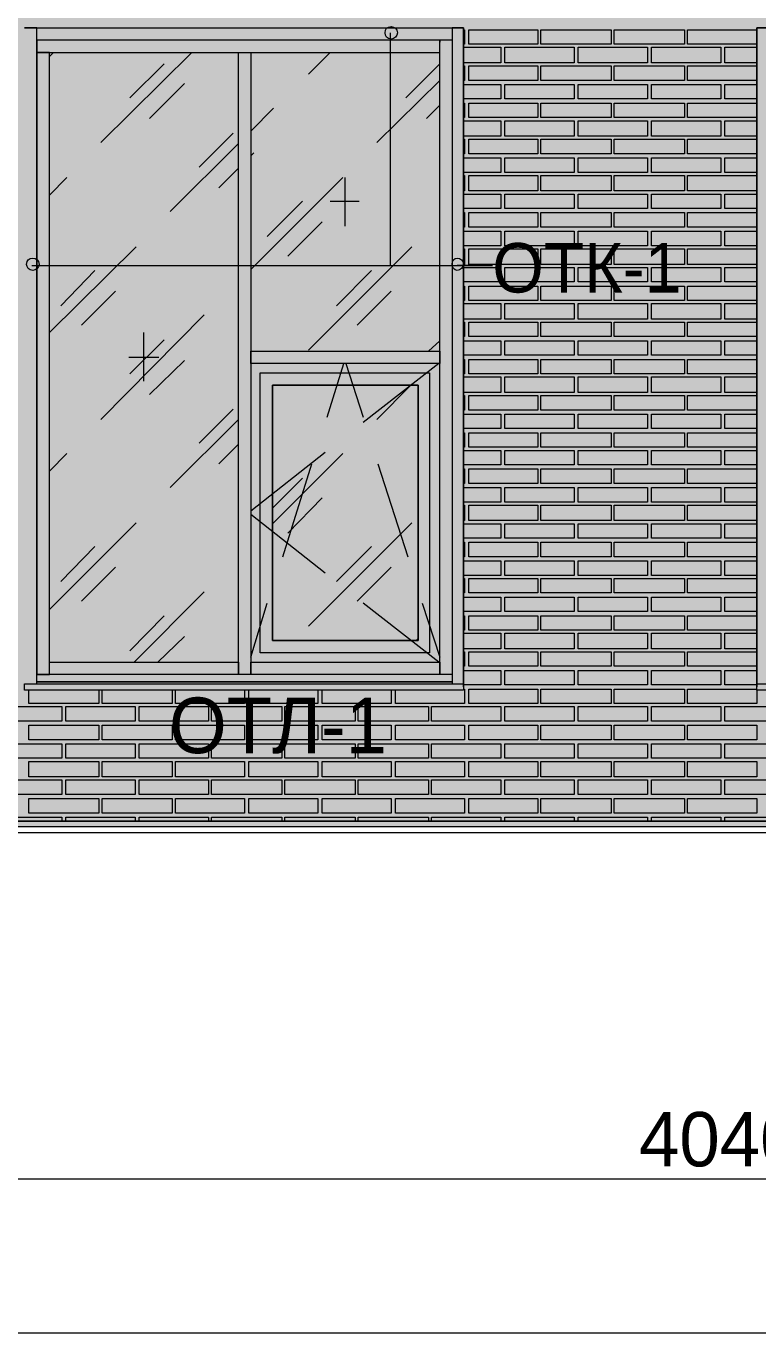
# Model space of a CAD drawing. Header units: millimetres. Extents: x -28928 to 100580, y -22867 to 36490.
# Drawn here: x -4180 to -1182, y 14249 to 19599 of the extents above; entities that cross this region are included whole.
import ezdxf

# ---------------------------------------------------------------- set-up
doc = ezdxf.new("R2010")
doc.units = ezdxf.units.MM
doc.layers.add('PDF _Геометрия', color=7, linetype='Continuous', true_color=0x8f8e8d)
doc.layers.add('PDF _Сплошная заливка', color=7, linetype='Continuous', true_color=0xffffff)
doc.layers.add('PDF _Текст', color=7, linetype='Continuous')

msp = doc.modelspace()

# ---------------------------------------------------------------- hatches: boundary and pattern name
at = {"layer": 'PDF _Сплошная заливка', "true_color": 0xdcd6cf, "transparency": 33554559}
msp.add_hatch(color=254, dxfattribs=at).paths.add_polyline_path([(-18676.6, 16343.4), (-18676.6, 19592.6), (-17276.3, 19592.6), (-17276.3, 16343.4), (19112.6, 16343.4), (19112.6, 30089.1), (-21853.9, 30089.1), (-21853.9, 16343.4), (-21375.9, 16343.4), (-21375.9, 19592.6), (-19277.4, 19592.6), (-19277.4, 16343.4)])

# ---------------------------------------------------------------- linework, layer by layer
at = {"layer": 'PDF _Геометрия', "color": 7, "lineweight": 9}
for points in [[(-21375.9, 16343.4), (-21853.9, 16343.4), (-21375.9, 16343.4), (-21853.9, 16343.4), (-21375.9, 16343.4), (-21375.9, 19592.6), (-19277.4, 19592.6), (-19277.4, 16343.4), (-18676.6, 16343.4), (-18676.6, 19592.6), (-17276.3, 19592.6), (-17276.3, 16343.4), (19112.6, 16343.4), (19112.6, 30089.1), (19112.6, 16343.4), (19133.7, 16343.4), (19133.7, 30089.1), (19133.7, 16343.4), (52641.4, 16343.4)], [(-4135.5, 16906), (-4135.5, 16969.5), (-4135.5, 18243), (-4135.5, 16944.1), (-4084.7, 16944.1), (-4084.7, 18243), (-4084.7, 19491), (-4135.5, 19491), (-4135.5, 18243), (-4135.5, 19516.4), (-4135.5, 19592.6), (-4186.3, 19592.6)], [(-4186.3, 19592.6), (-2388.2, 19592.6), (-2388.2, 16893.4), (-2388.2, 16969.5), (-2388.2, 18243), (-2388.2, 19516.4), (-2388.2, 19592.6), (-2434.7, 19592.6), (-2434.7, 19516.4), (-2434.7, 18243), (-2434.7, 16944.1), (-2485.5, 16944.1), (-2485.5, 18243), (-2485.5, 19516.4)], [(-1135.9, 19592.6), (-1186.6, 19592.6), (-1186.6, 19516.4), (-1186.6, 18243), (-1186.6, 16969.5), (-1186.6, 16893.4), (-1186.6, 19592.6), (611.4, 19592.6)], [(-2688.6, 19571.4), (-2688.6, 18619.5), (-2269.7, 18619.5), (-2413.6, 18619.5)], [(-2485.5, 19541.8), (-2485.5, 19533.4)], [(-4084.7, 19474.1), (-4067.8, 19491)], [(-3873.2, 19123), (-3500.9, 19491)], [(-3022.8, 19402.2), (-2933.9, 19491)], [(-2434.7, 19516.4), (-2434.7, 18243), (-2434.7, 16969.5), (-2434.7, 16906)], [(-3754.7, 19304.9), (-3615.1, 19444.5)], [(-2625.1, 19304.9), (-2485.5, 19444.5)], [(-2743.6, 19123), (-2485.5, 19376.8)], [(-3674.3, 19220.3), (-3530.5, 19364.1)], [(-3259.7, 19169.5), (-3166.6, 19262.6)], [(-2540.5, 19220.3), (-2485.5, 19275.3)], [(-3471.3, 19021.4), (-3331.6, 19161)], [(-3589.7, 18839.5), (-3310.5, 19118.7)], [(-3259.7, 19068), (-3247, 19080.7)], [(-3390.9, 18936.8), (-3310.5, 19017.2)], [(-4084.7, 18907.2), (-4012.8, 18979.1)], [(-3259.7, 18602.6), (-2883.2, 18979.1)], [(-2874.7, 18979.1), (-2874.7, 18780.3)], [(-3192, 18738), (-3048.2, 18881.8)], [(-2933.9, 18881.8), (-2815.5, 18881.8)], [(-3107.4, 18657.6), (-2967.8, 18797.2)], [(-4084.7, 18344.5), (-3729.3, 18695.7)], [(-3022.8, 18272.6), (-2599.7, 18695.7)], [(-4156.6, 18619.5), (-2269.7, 18619.5)], [(-4038.2, 18454.5), (-3898.6, 18598.4)], [(-2908.6, 18454.5), (-2764.7, 18598.4)], [(-3953.6, 18374.1), (-3813.9, 18513.7)], [(-2823.9, 18374.1), (-2684.3, 18513.7)], [(-3873.2, 17989.1), (-3450.1, 18416.4)], [(-3754.7, 18175.3), (-3615.1, 18314.9)], [(-3699.7, 18344.5), (-3699.7, 18145.7)], [(-2532, 18268.4), (-2485.5, 18310.7)], [(-3758.9, 18243), (-3636.3, 18243)], [(-3674.3, 18090.7), (-3530.5, 18230.3)], [(-2946.6, 17997.6), (-2878.9, 18217.6)], [(-2870.5, 18217.6), (-2798.6, 17997.6)], [(-2489.7, 18217.6), (-2798.6, 17976.4)], [(-3170.9, 18128.7), (-3170.9, 18128.7)], [(-2743.6, 17989.1), (-2603.9, 18128.7)], [(-3471.3, 17891.8), (-3331.6, 18031.4)], [(-3589.7, 17709.9), (-3310.5, 17989.1)], [(-3390.9, 17807.2), (-3310.5, 17887.6)], [(-4084.7, 17777.6), (-4012.8, 17849.5)], [(-2955.1, 17853.7), (-3259.7, 17612.6)], [(-3170.9, 17561.8), (-2883.2, 17849.5)], [(-3128.6, 17426.4), (-3010.1, 17807.2)], [(-2739.3, 17807.2), (-2616.6, 17426.4)], [(-3170.9, 17625.3), (-3048.2, 17748)], [(-3107.4, 17523.7), (-2967.8, 17667.6)], [(-4084.7, 17210.7), (-3729.3, 17566)], [(-2955.1, 17358.7), (-3259.7, 17599.9)], [(-3022.8, 17143), (-2599.7, 17566)], [(-4038.2, 17324.9), (-3898.6, 17468.7)], [(-2908.6, 17324.9), (-2764.7, 17468.7)], [(-3953.6, 17244.5), (-3813.9, 17384.1)], [(-2823.9, 17244.5), (-2684.3, 17384.1)], [(-3737.8, 16994.9), (-3450.1, 17282.6)], [(-3259.7, 17016), (-3192, 17236)], [(-2489.7, 16994.9), (-2798.6, 17236)], [(-2557.4, 17236), (-2485.5, 17016)], [(-3754.7, 17041.4), (-3615.1, 17185.3)], [(-3640.5, 16994.9), (-3530.5, 17100.7)], [(-2582.8, 17083.7), (-2574.3, 17092.2)], [(-2434.7, 16944.1), (-4135.5, 16944.1)], [(-2434.7, 16914.5), (-4135.5, 16914.5), (-2434.7, 16914.5)], [(-2434.7, 16914.5), (-4135.5, 16914.5)], [(-2388.2, 16906), (-2388.2, 16906)], [(-1186.6, 16906), (-1186.6, 16906)], [(-2388.2, 16884.9), (-2388.2, 16880.7)], [(-1186.6, 16880.7), (-1186.6, 16884.9)], [(82117.2, 14536.8), (82117.2, 16296.8), (63269.1, 16296.8), (-22471.6, 16296.8)], [(-21642.4, 14879.5), (18850.3, 14879.5), (18778.4, 14807.6)], [(-21642.4, 14249.1), (82028.4, 14249.1)]]:
    msp.add_lwpolyline(points, dxfattribs=at)
for points in [[(-3285.1, 19541.8), (-4135.5, 19541.8), (-4135.5, 19491), (-3285.1, 19491), (-2485.5, 19491), (-2485.5, 19541.8), (-3285.1, 19541.8), (-4110.1, 19541.8), (-4135.5, 19541.8), (-4135.5, 19592.6), (-4110.1, 19592.6), (-3285.1, 19592.6), (-2460.1, 19592.6), (-2434.7, 19592.6), (-2434.7, 19541.8), (-2460.1, 19541.8)], [(-3259.7, 16944.1), (-3310.5, 16944.1), (-4084.7, 16944.1), (-4084.7, 16994.9), (-3310.5, 16994.9), (-3310.5, 16944.1), (-3310.5, 18243), (-3310.5, 19491), (-3259.7, 19491), (-3259.7, 18243)], [(-2485.5, 18217.6), (-3259.7, 18217.6), (-3259.7, 18268.4), (-2485.5, 18268.4)], [(-3221.6, 18179.5), (-2527.8, 18179.5), (-2527.8, 17033), (-3221.6, 17033)], [(-2527.8, 18179.5), (-2527.8, 17033), (-3221.6, 17033), (-3221.6, 18179.5)], [(-2574.3, 18128.7), (-3170.9, 18128.7), (-3170.9, 17083.7), (-2574.3, 17083.7)], [(-3170.9, 17083.7), (-3170.9, 18128.7), (-2574.3, 18128.7), (-2574.3, 17083.7)], [(-2485.5, 16944.1), (-3259.7, 16944.1), (-3259.7, 16994.9), (-2485.5, 16994.9)], [(-2388.2, 16880.7), (-4186.3, 16880.7), (-4186.3, 16906), (-2388.2, 16906)], [(611.4, 16880.7), (-1186.6, 16880.7), (-1186.6, 16906), (611.4, 16906)], [(62173.4, 16322.2), (62173.4, 16343.4), (-17276.3, 16343.4), (19112.6, 16343.4), (-17276.3, 16343.4), (-17276.3, 16322.2)]]:
    msp.add_lwpolyline(points, close=True, dxfattribs=at)
at = {"layer": 'PDF _Геометрия', "lineweight": 9}
for points in [[(-2388.2, 19584.1), (-2383.9, 19584.1), (-2383.9, 19524.9), (-2388.2, 19524.9)], [(-1186.6, 19524.9), (-1470.1, 19524.9), (-1470.1, 19584.1), (-1186.6, 19584.1)], [(-2388.2, 19512.2), (-2375.5, 19512.2), (-2235.9, 19512.2), (-2235.9, 19448.7), (-2375.5, 19448.7), (-2388.2, 19448.7)], [(-1186.6, 19448.7), (-1317.8, 19448.7), (-1317.8, 19512.2), (-1186.6, 19512.2)], [(-2388.2, 19436), (-2383.9, 19436), (-2383.9, 19376.8), (-2388.2, 19376.8)], [(-1186.6, 19376.8), (-1470.1, 19376.8), (-1470.1, 19436), (-1186.6, 19436)], [(-2388.2, 19359.9), (-2375.5, 19359.9), (-2235.9, 19359.9), (-2235.9, 19300.7), (-2375.5, 19300.7), (-2388.2, 19300.7)], [(-1186.6, 19300.7), (-1317.8, 19300.7), (-1317.8, 19359.9), (-1186.6, 19359.9)], [(-2388.2, 19283.7), (-2383.9, 19283.7), (-2383.9, 19224.5), (-2388.2, 19224.5)], [(-1186.6, 19224.5), (-1470.1, 19224.5), (-1470.1, 19283.7), (-1186.6, 19283.7)], [(-2388.2, 19211.8), (-2375.5, 19211.8), (-2235.9, 19211.8), (-2235.9, 19148.4), (-2375.5, 19148.4), (-2388.2, 19148.4)], [(-1186.6, 19148.4), (-1317.8, 19148.4), (-1317.8, 19211.8), (-1186.6, 19211.8)], [(-2388.2, 19135.7), (-2383.9, 19135.7), (-2383.9, 19076.4), (-2388.2, 19076.4)], [(-1186.6, 19076.4), (-1470.1, 19076.4), (-1470.1, 19135.7), (-1186.6, 19135.7)], [(-2388.2, 19059.5), (-2375.5, 19059.5), (-2235.9, 19059.5), (-2235.9, 19000.3), (-2375.5, 19000.3), (-2388.2, 19000.3)], [(-1186.6, 19000.3), (-1317.8, 19000.3), (-1317.8, 19059.5), (-1186.6, 19059.5)], [(-2388.2, 18987.6), (-2383.9, 18987.6), (-2383.9, 18924.1), (-2388.2, 18924.1)], [(-1186.6, 18924.1), (-1470.1, 18924.1), (-1470.1, 18987.6), (-1186.6, 18987.6)], [(-2388.2, 18911.4), (-2375.5, 18911.4), (-2235.9, 18911.4), (-2235.9, 18852.2), (-2375.5, 18852.2), (-2388.2, 18852.2)], [(-1186.6, 18852.2), (-1317.8, 18852.2), (-1317.8, 18911.4), (-1186.6, 18911.4)], [(-2388.2, 18835.3), (-2383.9, 18835.3), (-2383.9, 18776), (-2388.2, 18776)], [(-1186.6, 18776), (-1470.1, 18776), (-1470.1, 18835.3), (-1186.6, 18835.3)], [(-2388.2, 18759.1), (-2375.5, 18759.1), (-2235.9, 18759.1), (-2235.9, 18699.9), (-2375.5, 18699.9), (-2388.2, 18699.9)], [(-1186.6, 18699.9), (-1317.8, 18699.9), (-1317.8, 18759.1), (-1186.6, 18759.1)], [(-2388.2, 18687.2), (-2383.9, 18687.2), (-2383.9, 18623.7), (-2388.2, 18623.7)], [(-1186.6, 18623.7), (-1470.1, 18623.7), (-1470.1, 18687.2), (-1186.6, 18687.2)], [(-2388.2, 18611), (-2375.5, 18611), (-2235.9, 18611), (-2235.9, 18551.8), (-2375.5, 18551.8), (-2388.2, 18551.8)], [(-1186.6, 18551.8), (-1317.8, 18551.8), (-1317.8, 18611), (-1186.6, 18611)], [(-2388.2, 18534.9), (-2383.9, 18534.9), (-2383.9, 18475.7), (-2388.2, 18475.7)], [(-1186.6, 18475.7), (-1470.1, 18475.7), (-1470.1, 18534.9), (-1186.6, 18534.9)], [(-2388.2, 18463), (-2375.5, 18463), (-2235.9, 18463), (-2235.9, 18399.5), (-2375.5, 18399.5), (-2388.2, 18399.5)], [(-1186.6, 18399.5), (-1317.8, 18399.5), (-1317.8, 18463), (-1186.6, 18463)], [(-2388.2, 18386.8), (-2383.9, 18386.8), (-2383.9, 18327.6), (-2388.2, 18327.6)], [(-1186.6, 18327.6), (-1470.1, 18327.6), (-1470.1, 18386.8), (-1186.6, 18386.8)], [(-2388.2, 18310.7), (-2375.5, 18310.7), (-2235.9, 18310.7), (-2235.9, 18251.4), (-2375.5, 18251.4), (-2388.2, 18251.4)], [(-1186.6, 18251.4), (-1317.8, 18251.4), (-1317.8, 18310.7), (-1186.6, 18310.7)], [(-2388.2, 18234.5), (-2383.9, 18234.5), (-2383.9, 18175.3), (-2388.2, 18175.3)], [(-1186.6, 18175.3), (-1470.1, 18175.3), (-1470.1, 18234.5), (-1186.6, 18234.5)], [(-2388.2, 18162.6), (-2375.5, 18162.6), (-2235.9, 18162.6), (-2235.9, 18099.1), (-2375.5, 18099.1), (-2388.2, 18099.1)], [(-1186.6, 18099.1), (-1317.8, 18099.1), (-1317.8, 18162.6), (-1186.6, 18162.6)], [(-2388.2, 18086.4), (-2383.9, 18086.4), (-2383.9, 18027.2), (-2388.2, 18027.2)], [(-1186.6, 18027.2), (-1470.1, 18027.2), (-1470.1, 18086.4), (-1186.6, 18086.4)], [(-2388.2, 18010.3), (-2375.5, 18010.3), (-2235.9, 18010.3), (-2235.9, 17951), (-2375.5, 17951), (-2388.2, 17951)], [(-1186.6, 17951), (-1317.8, 17951), (-1317.8, 18010.3), (-1186.6, 18010.3)], [(-2388.2, 17934.1), (-2383.9, 17934.1), (-2383.9, 17874.9), (-2388.2, 17874.9)], [(-1186.6, 17874.9), (-1470.1, 17874.9), (-1470.1, 17934.1), (-1186.6, 17934.1)], [(-2388.2, 17862.2), (-2375.5, 17862.2), (-2235.9, 17862.2), (-2235.9, 17803), (-2375.5, 17803), (-2388.2, 17803)], [(-1186.6, 17803), (-1317.8, 17803), (-1317.8, 17862.2), (-1186.6, 17862.2)], [(-2388.2, 17786), (-2383.9, 17786), (-2383.9, 17726.8), (-2388.2, 17726.8)], [(-1186.6, 17726.8), (-1470.1, 17726.8), (-1470.1, 17786), (-1186.6, 17786)], [(-2388.2, 17709.9), (-2375.5, 17709.9), (-2235.9, 17709.9), (-2235.9, 17650.7), (-2375.5, 17650.7), (-2388.2, 17650.7)], [(-1186.6, 17650.7), (-1317.8, 17650.7), (-1317.8, 17709.9), (-1186.6, 17709.9)], [(-2388.2, 17638), (-2383.9, 17638), (-2383.9, 17574.5), (-2388.2, 17574.5)], [(-1186.6, 17574.5), (-1470.1, 17574.5), (-1470.1, 17638), (-1186.6, 17638)], [(-2388.2, 17561.8), (-2375.5, 17561.8), (-2235.9, 17561.8), (-2235.9, 17502.6), (-2375.5, 17502.6), (-2388.2, 17502.6)], [(-1186.6, 17502.6), (-1317.8, 17502.6), (-1317.8, 17561.8), (-1186.6, 17561.8)], [(-2388.2, 17485.7), (-2383.9, 17485.7), (-2383.9, 17426.4), (-2388.2, 17426.4)], [(-1186.6, 17426.4), (-1470.1, 17426.4), (-1470.1, 17485.7), (-1186.6, 17485.7)], [(-2388.2, 17409.5), (-2375.5, 17409.5), (-2235.9, 17409.5), (-2235.9, 17350.3), (-2375.5, 17350.3), (-2388.2, 17350.3)], [(-1186.6, 17350.3), (-1317.8, 17350.3), (-1317.8, 17409.5), (-1186.6, 17409.5)], [(-2388.2, 17337.6), (-2383.9, 17337.6), (-2383.9, 17278.4), (-2388.2, 17278.4)], [(-1186.6, 17278.4), (-1470.1, 17278.4), (-1470.1, 17337.6), (-1186.6, 17337.6)], [(-2388.2, 17261.4), (-2375.5, 17261.4), (-2235.9, 17261.4), (-2235.9, 17202.2), (-2375.5, 17202.2), (-2388.2, 17202.2)], [(-1186.6, 17202.2), (-1317.8, 17202.2), (-1317.8, 17261.4), (-1186.6, 17261.4)], [(-2388.2, 17185.3), (-2383.9, 17185.3), (-2383.9, 17126), (-2388.2, 17126)], [(-1186.6, 17126), (-1470.1, 17126), (-1470.1, 17185.3), (-1186.6, 17185.3)], [(-2388.2, 17113.4), (-2375.5, 17113.4), (-2235.9, 17113.4), (-2235.9, 17049.9), (-2375.5, 17049.9), (-2388.2, 17049.9)], [(-1186.6, 17049.9), (-1317.8, 17049.9), (-1317.8, 17113.4), (-1186.6, 17113.4)], [(-2388.2, 17037.2), (-2383.9, 17037.2), (-2383.9, 16978), (-2388.2, 16978)], [(-1186.6, 16978), (-1470.1, 16978), (-1470.1, 17037.2), (-1186.6, 17037.2)], [(-2388.2, 16961), (-2375.5, 16961), (-2235.9, 16961), (-2235.9, 16901.8), (-2375.5, 16901.8), (-2388.2, 16901.8)], [(-1186.6, 16901.8), (-1317.8, 16901.8), (-1317.8, 16961), (-1186.6, 16961)], [(-3881.6, 16880.7), (-3881.6, 16825.7), (-4169.3, 16825.7), (-4169.3, 16880.7)], [(-3581.3, 16880.7), (-3581.3, 16825.7), (-3868.9, 16825.7), (-3868.9, 16880.7)], [(-3285.1, 16880.7), (-3285.1, 16825.7), (-3568.6, 16825.7), (-3568.6, 16880.7)], [(-2984.7, 16880.7), (-2984.7, 16825.7), (-3268.2, 16825.7), (-3268.2, 16880.7)], [(-2684.3, 16880.7), (-2684.3, 16825.7), (-2967.8, 16825.7), (-2967.8, 16880.7)], [(-2388.2, 16884.9), (-2383.9, 16884.9), (-2383.9, 16825.7), (-2667.4, 16825.7), (-2667.4, 16880.7)], [(-1186.6, 16880.7), (-1186.6, 16825.7), (-1470.1, 16825.7), (-1470.1, 16884.9), (-1186.6, 16884.9)], [(-4317.4, 16343.4), (-4317.4, 16360.3), (-4173.6, 16360.3), (-4033.9, 16360.3), (-4033.9, 16343.4)], [(-4017, 16343.4), (-4017, 16360.3), (-3877.4, 16360.3), (-3733.6, 16360.3), (-3733.6, 16343.4)], [(-3716.6, 16343.4), (-3716.6, 16360.3), (-3577, 16360.3), (-3433.2, 16360.3), (-3433.2, 16343.4)], [(-3420.5, 16343.4), (-3420.5, 16360.3), (-3276.6, 16360.3), (-3132.8, 16360.3), (-3132.8, 16343.4)], [(-3120.1, 16343.4), (-3120.1, 16360.3), (-2976.3, 16360.3), (-2832.4, 16360.3), (-2832.4, 16343.4)], [(-2819.7, 16343.4), (-2819.7, 16360.3), (-2675.9, 16360.3), (-2532, 16360.3), (-2532, 16343.4)], [(-2519.3, 16343.4), (-2519.3, 16360.3), (-2375.5, 16360.3), (-2235.9, 16360.3), (-2235.9, 16343.4)], [(-2218.9, 16343.4), (-2218.9, 16360.3), (-2075.1, 16360.3), (-1935.5, 16360.3), (-1935.5, 16343.4)], [(-1918.6, 16343.4), (-1918.6, 16360.3), (-1778.9, 16360.3), (-1635.1, 16360.3), (-1635.1, 16343.4)], [(-1618.2, 16343.4), (-1618.2, 16360.3), (-1478.6, 16360.3), (-1334.7, 16360.3), (-1334.7, 16343.4)], [(-1317.8, 16343.4), (-1317.8, 16360.3), (-1178.2, 16360.3), (-1034.3, 16360.3), (-1034.3, 16343.4)]]:
    msp.add_lwpolyline(points, dxfattribs=at)
for points in [[(-2083.6, 19584.1), (-2083.6, 19524.9), (-2367, 19524.9), (-2367, 19584.1)], [(-1783.2, 19584.1), (-1783.2, 19524.9), (-2070.9, 19524.9), (-2070.9, 19584.1)], [(-1482.8, 19584.1), (-1482.8, 19524.9), (-1770.5, 19524.9), (-1770.5, 19584.1)], [(-1935.5, 19448.7), (-2075.1, 19448.7), (-2218.9, 19448.7), (-2218.9, 19512.2), (-2075.1, 19512.2), (-1935.5, 19512.2)], [(-1635.1, 19448.7), (-1778.9, 19448.7), (-1918.6, 19448.7), (-1918.6, 19512.2), (-1778.9, 19512.2), (-1635.1, 19512.2)], [(-1334.7, 19448.7), (-1478.6, 19448.7), (-1618.2, 19448.7), (-1618.2, 19512.2), (-1478.6, 19512.2), (-1334.7, 19512.2)], [(-2083.6, 19436), (-2083.6, 19376.8), (-2367, 19376.8), (-2367, 19436)], [(-1783.2, 19436), (-1783.2, 19376.8), (-2070.9, 19376.8), (-2070.9, 19436)], [(-1482.8, 19436), (-1482.8, 19376.8), (-1770.5, 19376.8), (-1770.5, 19436)], [(-1935.5, 19300.7), (-2075.1, 19300.7), (-2218.9, 19300.7), (-2218.9, 19359.9), (-2075.1, 19359.9), (-1935.5, 19359.9)], [(-1635.1, 19300.7), (-1778.9, 19300.7), (-1918.6, 19300.7), (-1918.6, 19359.9), (-1778.9, 19359.9), (-1635.1, 19359.9)], [(-1334.7, 19300.7), (-1478.6, 19300.7), (-1618.2, 19300.7), (-1618.2, 19359.9), (-1478.6, 19359.9), (-1334.7, 19359.9)], [(-2083.6, 19283.7), (-2083.6, 19224.5), (-2367, 19224.5), (-2367, 19283.7)], [(-1783.2, 19283.7), (-1783.2, 19224.5), (-2070.9, 19224.5), (-2070.9, 19283.7)], [(-1482.8, 19283.7), (-1482.8, 19224.5), (-1770.5, 19224.5), (-1770.5, 19283.7)], [(-1935.5, 19148.4), (-2075.1, 19148.4), (-2218.9, 19148.4), (-2218.9, 19211.8), (-2075.1, 19211.8), (-1935.5, 19211.8)], [(-1635.1, 19148.4), (-1778.9, 19148.4), (-1918.6, 19148.4), (-1918.6, 19211.8), (-1778.9, 19211.8), (-1635.1, 19211.8)], [(-1334.7, 19148.4), (-1478.6, 19148.4), (-1618.2, 19148.4), (-1618.2, 19211.8), (-1478.6, 19211.8), (-1334.7, 19211.8)], [(-2083.6, 19135.7), (-2083.6, 19076.4), (-2367, 19076.4), (-2367, 19135.7)], [(-1783.2, 19135.7), (-1783.2, 19076.4), (-2070.9, 19076.4), (-2070.9, 19135.7)], [(-1482.8, 19135.7), (-1482.8, 19076.4), (-1770.5, 19076.4), (-1770.5, 19135.7)], [(-1935.5, 19000.3), (-2075.1, 19000.3), (-2218.9, 19000.3), (-2218.9, 19059.5), (-2075.1, 19059.5), (-1935.5, 19059.5)], [(-1635.1, 19000.3), (-1778.9, 19000.3), (-1918.6, 19000.3), (-1918.6, 19059.5), (-1778.9, 19059.5), (-1635.1, 19059.5)], [(-1334.7, 19000.3), (-1478.6, 19000.3), (-1618.2, 19000.3), (-1618.2, 19059.5), (-1478.6, 19059.5), (-1334.7, 19059.5)], [(-2083.6, 18987.6), (-2083.6, 18924.1), (-2367, 18924.1), (-2367, 18987.6)], [(-1783.2, 18987.6), (-1783.2, 18924.1), (-2070.9, 18924.1), (-2070.9, 18987.6)], [(-1482.8, 18987.6), (-1482.8, 18924.1), (-1770.5, 18924.1), (-1770.5, 18987.6)], [(-1935.5, 18852.2), (-2075.1, 18852.2), (-2218.9, 18852.2), (-2218.9, 18911.4), (-2075.1, 18911.4), (-1935.5, 18911.4)], [(-1635.1, 18852.2), (-1778.9, 18852.2), (-1918.6, 18852.2), (-1918.6, 18911.4), (-1778.9, 18911.4), (-1635.1, 18911.4)], [(-1334.7, 18852.2), (-1478.6, 18852.2), (-1618.2, 18852.2), (-1618.2, 18911.4), (-1478.6, 18911.4), (-1334.7, 18911.4)], [(-2083.6, 18835.3), (-2083.6, 18776), (-2367, 18776), (-2367, 18835.3)], [(-1783.2, 18835.3), (-1783.2, 18776), (-2070.9, 18776), (-2070.9, 18835.3)], [(-1482.8, 18835.3), (-1482.8, 18776), (-1770.5, 18776), (-1770.5, 18835.3)], [(-1935.5, 18699.9), (-2075.1, 18699.9), (-2218.9, 18699.9), (-2218.9, 18759.1), (-2075.1, 18759.1), (-1935.5, 18759.1)], [(-1635.1, 18699.9), (-1778.9, 18699.9), (-1918.6, 18699.9), (-1918.6, 18759.1), (-1778.9, 18759.1), (-1635.1, 18759.1)], [(-1334.7, 18699.9), (-1478.6, 18699.9), (-1618.2, 18699.9), (-1618.2, 18759.1), (-1478.6, 18759.1), (-1334.7, 18759.1)], [(-2083.6, 18687.2), (-2083.6, 18623.7), (-2367, 18623.7), (-2367, 18687.2)], [(-1783.2, 18687.2), (-1783.2, 18623.7), (-2070.9, 18623.7), (-2070.9, 18687.2)], [(-1482.8, 18687.2), (-1482.8, 18623.7), (-1770.5, 18623.7), (-1770.5, 18687.2)], [(-1935.5, 18551.8), (-2075.1, 18551.8), (-2218.9, 18551.8), (-2218.9, 18611), (-2075.1, 18611), (-1935.5, 18611)], [(-1635.1, 18551.8), (-1778.9, 18551.8), (-1918.6, 18551.8), (-1918.6, 18611), (-1778.9, 18611), (-1635.1, 18611)], [(-1334.7, 18551.8), (-1478.6, 18551.8), (-1618.2, 18551.8), (-1618.2, 18611), (-1478.6, 18611), (-1334.7, 18611)], [(-2083.6, 18534.9), (-2083.6, 18475.7), (-2367, 18475.7), (-2367, 18534.9)], [(-1783.2, 18534.9), (-1783.2, 18475.7), (-2070.9, 18475.7), (-2070.9, 18534.9)], [(-1482.8, 18534.9), (-1482.8, 18475.7), (-1770.5, 18475.7), (-1770.5, 18534.9)], [(-1935.5, 18399.5), (-2075.1, 18399.5), (-2218.9, 18399.5), (-2218.9, 18463), (-2075.1, 18463), (-1935.5, 18463)], [(-1635.1, 18399.5), (-1778.9, 18399.5), (-1918.6, 18399.5), (-1918.6, 18463), (-1778.9, 18463), (-1635.1, 18463)], [(-1334.7, 18399.5), (-1478.6, 18399.5), (-1618.2, 18399.5), (-1618.2, 18463), (-1478.6, 18463), (-1334.7, 18463)], [(-2083.6, 18386.8), (-2083.6, 18327.6), (-2367, 18327.6), (-2367, 18386.8)], [(-1783.2, 18386.8), (-1783.2, 18327.6), (-2070.9, 18327.6), (-2070.9, 18386.8)], [(-1482.8, 18386.8), (-1482.8, 18327.6), (-1770.5, 18327.6), (-1770.5, 18386.8)], [(-1935.5, 18251.4), (-2075.1, 18251.4), (-2218.9, 18251.4), (-2218.9, 18310.7), (-2075.1, 18310.7), (-1935.5, 18310.7)], [(-1635.1, 18251.4), (-1778.9, 18251.4), (-1918.6, 18251.4), (-1918.6, 18310.7), (-1778.9, 18310.7), (-1635.1, 18310.7)], [(-1334.7, 18251.4), (-1478.6, 18251.4), (-1618.2, 18251.4), (-1618.2, 18310.7), (-1478.6, 18310.7), (-1334.7, 18310.7)], [(-2083.6, 18234.5), (-2083.6, 18175.3), (-2367, 18175.3), (-2367, 18234.5)], [(-1783.2, 18234.5), (-1783.2, 18175.3), (-2070.9, 18175.3), (-2070.9, 18234.5)], [(-1482.8, 18234.5), (-1482.8, 18175.3), (-1770.5, 18175.3), (-1770.5, 18234.5)], [(-1935.5, 18099.1), (-2075.1, 18099.1), (-2218.9, 18099.1), (-2218.9, 18162.6), (-2075.1, 18162.6), (-1935.5, 18162.6)], [(-1635.1, 18099.1), (-1778.9, 18099.1), (-1918.6, 18099.1), (-1918.6, 18162.6), (-1778.9, 18162.6), (-1635.1, 18162.6)], [(-1334.7, 18099.1), (-1478.6, 18099.1), (-1618.2, 18099.1), (-1618.2, 18162.6), (-1478.6, 18162.6), (-1334.7, 18162.6)], [(-2083.6, 18086.4), (-2083.6, 18027.2), (-2367, 18027.2), (-2367, 18086.4)], [(-1783.2, 18086.4), (-1783.2, 18027.2), (-2070.9, 18027.2), (-2070.9, 18086.4)], [(-1482.8, 18086.4), (-1482.8, 18027.2), (-1770.5, 18027.2), (-1770.5, 18086.4)], [(-1935.5, 17951), (-2075.1, 17951), (-2218.9, 17951), (-2218.9, 18010.3), (-2075.1, 18010.3), (-1935.5, 18010.3)], [(-1635.1, 17951), (-1778.9, 17951), (-1918.6, 17951), (-1918.6, 18010.3), (-1778.9, 18010.3), (-1635.1, 18010.3)], [(-1334.7, 17951), (-1478.6, 17951), (-1618.2, 17951), (-1618.2, 18010.3), (-1478.6, 18010.3), (-1334.7, 18010.3)], [(-2083.6, 17934.1), (-2083.6, 17874.9), (-2367, 17874.9), (-2367, 17934.1)], [(-1783.2, 17934.1), (-1783.2, 17874.9), (-2070.9, 17874.9), (-2070.9, 17934.1)], [(-1482.8, 17934.1), (-1482.8, 17874.9), (-1770.5, 17874.9), (-1770.5, 17934.1)], [(-1935.5, 17803), (-2075.1, 17803), (-2218.9, 17803), (-2218.9, 17862.2), (-2075.1, 17862.2), (-1935.5, 17862.2)], [(-1635.1, 17803), (-1778.9, 17803), (-1918.6, 17803), (-1918.6, 17862.2), (-1778.9, 17862.2), (-1635.1, 17862.2)], [(-1334.7, 17803), (-1478.6, 17803), (-1618.2, 17803), (-1618.2, 17862.2), (-1478.6, 17862.2), (-1334.7, 17862.2)], [(-2083.6, 17786), (-2083.6, 17726.8), (-2367, 17726.8), (-2367, 17786)], [(-1783.2, 17786), (-1783.2, 17726.8), (-2070.9, 17726.8), (-2070.9, 17786)], [(-1482.8, 17786), (-1482.8, 17726.8), (-1770.5, 17726.8), (-1770.5, 17786)], [(-1935.5, 17650.7), (-2075.1, 17650.7), (-2218.9, 17650.7), (-2218.9, 17709.9), (-2075.1, 17709.9), (-1935.5, 17709.9)], [(-1635.1, 17650.7), (-1778.9, 17650.7), (-1918.6, 17650.7), (-1918.6, 17709.9), (-1778.9, 17709.9), (-1635.1, 17709.9)], [(-1334.7, 17650.7), (-1478.6, 17650.7), (-1618.2, 17650.7), (-1618.2, 17709.9), (-1478.6, 17709.9), (-1334.7, 17709.9)], [(-2083.6, 17638), (-2083.6, 17574.5), (-2367, 17574.5), (-2367, 17638)], [(-1783.2, 17638), (-1783.2, 17574.5), (-2070.9, 17574.5), (-2070.9, 17638)], [(-1482.8, 17638), (-1482.8, 17574.5), (-1770.5, 17574.5), (-1770.5, 17638)], [(-1935.5, 17502.6), (-2075.1, 17502.6), (-2218.9, 17502.6), (-2218.9, 17561.8), (-2075.1, 17561.8), (-1935.5, 17561.8)], [(-1635.1, 17502.6), (-1778.9, 17502.6), (-1918.6, 17502.6), (-1918.6, 17561.8), (-1778.9, 17561.8), (-1635.1, 17561.8)], [(-1334.7, 17502.6), (-1478.6, 17502.6), (-1618.2, 17502.6), (-1618.2, 17561.8), (-1478.6, 17561.8), (-1334.7, 17561.8)], [(-2083.6, 17485.7), (-2083.6, 17426.4), (-2367, 17426.4), (-2367, 17485.7)], [(-1783.2, 17485.7), (-1783.2, 17426.4), (-2070.9, 17426.4), (-2070.9, 17485.7)], [(-1482.8, 17485.7), (-1482.8, 17426.4), (-1770.5, 17426.4), (-1770.5, 17485.7)], [(-1935.5, 17350.3), (-2075.1, 17350.3), (-2218.9, 17350.3), (-2218.9, 17409.5), (-2075.1, 17409.5), (-1935.5, 17409.5)], [(-1635.1, 17350.3), (-1778.9, 17350.3), (-1918.6, 17350.3), (-1918.6, 17409.5), (-1778.9, 17409.5), (-1635.1, 17409.5)], [(-1334.7, 17350.3), (-1478.6, 17350.3), (-1618.2, 17350.3), (-1618.2, 17409.5), (-1478.6, 17409.5), (-1334.7, 17409.5)], [(-2083.6, 17337.6), (-2083.6, 17278.4), (-2367, 17278.4), (-2367, 17337.6)], [(-1783.2, 17337.6), (-1783.2, 17278.4), (-2070.9, 17278.4), (-2070.9, 17337.6)], [(-1482.8, 17337.6), (-1482.8, 17278.4), (-1770.5, 17278.4), (-1770.5, 17337.6)], [(-1935.5, 17202.2), (-2075.1, 17202.2), (-2218.9, 17202.2), (-2218.9, 17261.4), (-2075.1, 17261.4), (-1935.5, 17261.4)], [(-1635.1, 17202.2), (-1778.9, 17202.2), (-1918.6, 17202.2), (-1918.6, 17261.4), (-1778.9, 17261.4), (-1635.1, 17261.4)], [(-1334.7, 17202.2), (-1478.6, 17202.2), (-1618.2, 17202.2), (-1618.2, 17261.4), (-1478.6, 17261.4), (-1334.7, 17261.4)], [(-2083.6, 17185.3), (-2083.6, 17126), (-2367, 17126), (-2367, 17185.3)], [(-1783.2, 17185.3), (-1783.2, 17126), (-2070.9, 17126), (-2070.9, 17185.3)], [(-1482.8, 17185.3), (-1482.8, 17126), (-1770.5, 17126), (-1770.5, 17185.3)], [(-1935.5, 17049.9), (-2075.1, 17049.9), (-2218.9, 17049.9), (-2218.9, 17113.4), (-2075.1, 17113.4), (-1935.5, 17113.4)], [(-1635.1, 17049.9), (-1778.9, 17049.9), (-1918.6, 17049.9), (-1918.6, 17113.4), (-1778.9, 17113.4), (-1635.1, 17113.4)], [(-1334.7, 17049.9), (-1478.6, 17049.9), (-1618.2, 17049.9), (-1618.2, 17113.4), (-1478.6, 17113.4), (-1334.7, 17113.4)], [(-2083.6, 17037.2), (-2083.6, 16978), (-2367, 16978), (-2367, 17037.2)], [(-1783.2, 17037.2), (-1783.2, 16978), (-2070.9, 16978), (-2070.9, 17037.2)], [(-1482.8, 17037.2), (-1482.8, 16978), (-1770.5, 16978), (-1770.5, 17037.2)], [(-1935.5, 16901.8), (-2075.1, 16901.8), (-2218.9, 16901.8), (-2218.9, 16961), (-2075.1, 16961), (-1935.5, 16961)], [(-1635.1, 16901.8), (-1778.9, 16901.8), (-1918.6, 16901.8), (-1918.6, 16961), (-1778.9, 16961), (-1635.1, 16961)], [(-1334.7, 16901.8), (-1478.6, 16901.8), (-1618.2, 16901.8), (-1618.2, 16961), (-1478.6, 16961), (-1334.7, 16961)], [(-2083.6, 16884.9), (-2083.6, 16825.7), (-2367, 16825.7), (-2367, 16884.9)], [(-1783.2, 16884.9), (-1783.2, 16825.7), (-2070.9, 16825.7), (-2070.9, 16884.9)], [(-1482.8, 16884.9), (-1482.8, 16825.7), (-1770.5, 16825.7), (-1770.5, 16884.9)], [(-4033.9, 16753.7), (-4173.6, 16753.7), (-4317.4, 16753.7), (-4317.4, 16813), (-4173.6, 16813), (-4033.9, 16813)], [(-3733.6, 16753.7), (-3877.4, 16753.7), (-4017, 16753.7), (-4017, 16813), (-3877.4, 16813), (-3733.6, 16813)], [(-3433.2, 16753.7), (-3577, 16753.7), (-3716.6, 16753.7), (-3716.6, 16813), (-3577, 16813), (-3433.2, 16813)], [(-3132.8, 16753.7), (-3276.6, 16753.7), (-3420.5, 16753.7), (-3420.5, 16813), (-3276.6, 16813), (-3132.8, 16813)], [(-2832.4, 16753.7), (-2976.3, 16753.7), (-3120.1, 16753.7), (-3120.1, 16813), (-2976.3, 16813), (-2832.4, 16813)], [(-2532, 16753.7), (-2675.9, 16753.7), (-2819.7, 16753.7), (-2819.7, 16813), (-2675.9, 16813), (-2532, 16813)], [(-2235.9, 16753.7), (-2375.5, 16753.7), (-2519.3, 16753.7), (-2519.3, 16813), (-2375.5, 16813), (-2235.9, 16813)], [(-1935.5, 16753.7), (-2075.1, 16753.7), (-2218.9, 16753.7), (-2218.9, 16813), (-2075.1, 16813), (-1935.5, 16813)], [(-1635.1, 16753.7), (-1778.9, 16753.7), (-1918.6, 16753.7), (-1918.6, 16813), (-1778.9, 16813), (-1635.1, 16813)], [(-1334.7, 16753.7), (-1478.6, 16753.7), (-1618.2, 16753.7), (-1618.2, 16813), (-1478.6, 16813), (-1334.7, 16813)], [(-1034.3, 16753.7), (-1178.2, 16753.7), (-1317.8, 16753.7), (-1317.8, 16813), (-1178.2, 16813), (-1034.3, 16813)], [(-3881.6, 16736.8), (-3881.6, 16677.6), (-4169.3, 16677.6), (-4169.3, 16736.8)], [(-3581.3, 16736.8), (-3581.3, 16677.6), (-3868.9, 16677.6), (-3868.9, 16736.8)], [(-3285.1, 16736.8), (-3285.1, 16677.6), (-3568.6, 16677.6), (-3568.6, 16736.8)], [(-2984.7, 16736.8), (-2984.7, 16677.6), (-3268.2, 16677.6), (-3268.2, 16736.8)], [(-2684.3, 16736.8), (-2684.3, 16677.6), (-2967.8, 16677.6), (-2967.8, 16736.8)], [(-2383.9, 16736.8), (-2383.9, 16677.6), (-2667.4, 16677.6), (-2667.4, 16736.8)], [(-2083.6, 16736.8), (-2083.6, 16677.6), (-2367, 16677.6), (-2367, 16736.8)], [(-1783.2, 16736.8), (-1783.2, 16677.6), (-2070.9, 16677.6), (-2070.9, 16736.8)], [(-1482.8, 16736.8), (-1482.8, 16677.6), (-1770.5, 16677.6), (-1770.5, 16736.8)], [(-1186.6, 16736.8), (-1186.6, 16677.6), (-1470.1, 16677.6), (-1470.1, 16736.8)], [(-4033.9, 16601.4), (-4173.6, 16601.4), (-4317.4, 16601.4), (-4317.4, 16660.7), (-4173.6, 16660.7), (-4033.9, 16660.7)], [(-3733.6, 16601.4), (-3877.4, 16601.4), (-4017, 16601.4), (-4017, 16660.7), (-3877.4, 16660.7), (-3733.6, 16660.7)], [(-3433.2, 16601.4), (-3577, 16601.4), (-3716.6, 16601.4), (-3716.6, 16660.7), (-3577, 16660.7), (-3433.2, 16660.7)], [(-3132.8, 16601.4), (-3276.6, 16601.4), (-3420.5, 16601.4), (-3420.5, 16660.7), (-3276.6, 16660.7), (-3132.8, 16660.7)], [(-2832.4, 16601.4), (-2976.3, 16601.4), (-3120.1, 16601.4), (-3120.1, 16660.7), (-2976.3, 16660.7), (-2832.4, 16660.7)], [(-2532, 16601.4), (-2675.9, 16601.4), (-2819.7, 16601.4), (-2819.7, 16660.7), (-2675.9, 16660.7), (-2532, 16660.7)], [(-2235.9, 16601.4), (-2375.5, 16601.4), (-2519.3, 16601.4), (-2519.3, 16660.7), (-2375.5, 16660.7), (-2235.9, 16660.7)], [(-1935.5, 16601.4), (-2075.1, 16601.4), (-2218.9, 16601.4), (-2218.9, 16660.7), (-2075.1, 16660.7), (-1935.5, 16660.7)], [(-1635.1, 16601.4), (-1778.9, 16601.4), (-1918.6, 16601.4), (-1918.6, 16660.7), (-1778.9, 16660.7), (-1635.1, 16660.7)], [(-1334.7, 16601.4), (-1478.6, 16601.4), (-1618.2, 16601.4), (-1618.2, 16660.7), (-1478.6, 16660.7), (-1334.7, 16660.7)], [(-1034.3, 16601.4), (-1178.2, 16601.4), (-1317.8, 16601.4), (-1317.8, 16660.7), (-1178.2, 16660.7), (-1034.3, 16660.7)], [(-3881.6, 16588.7), (-3881.6, 16525.3), (-4169.3, 16525.3), (-4169.3, 16588.7)], [(-3581.3, 16588.7), (-3581.3, 16525.3), (-3868.9, 16525.3), (-3868.9, 16588.7)], [(-3285.1, 16588.7), (-3285.1, 16525.3), (-3568.6, 16525.3), (-3568.6, 16588.7)], [(-2984.7, 16588.7), (-2984.7, 16525.3), (-3268.2, 16525.3), (-3268.2, 16588.7)], [(-2684.3, 16588.7), (-2684.3, 16525.3), (-2967.8, 16525.3), (-2967.8, 16588.7)], [(-2383.9, 16588.7), (-2383.9, 16525.3), (-2667.4, 16525.3), (-2667.4, 16588.7)], [(-2083.6, 16588.7), (-2083.6, 16525.3), (-2367, 16525.3), (-2367, 16588.7)], [(-1783.2, 16588.7), (-1783.2, 16525.3), (-2070.9, 16525.3), (-2070.9, 16588.7)], [(-1482.8, 16588.7), (-1482.8, 16525.3), (-1770.5, 16525.3), (-1770.5, 16588.7)], [(-1186.6, 16588.7), (-1186.6, 16525.3), (-1470.1, 16525.3), (-1470.1, 16588.7)], [(-4033.9, 16453.4), (-4173.6, 16453.4), (-4317.4, 16453.4), (-4317.4, 16512.6), (-4173.6, 16512.6), (-4033.9, 16512.6)], [(-3733.6, 16453.4), (-3877.4, 16453.4), (-4017, 16453.4), (-4017, 16512.6), (-3877.4, 16512.6), (-3733.6, 16512.6)], [(-3433.2, 16453.4), (-3577, 16453.4), (-3716.6, 16453.4), (-3716.6, 16512.6), (-3577, 16512.6), (-3433.2, 16512.6)], [(-3132.8, 16453.4), (-3276.6, 16453.4), (-3420.5, 16453.4), (-3420.5, 16512.6), (-3276.6, 16512.6), (-3132.8, 16512.6)], [(-2832.4, 16453.4), (-2976.3, 16453.4), (-3120.1, 16453.4), (-3120.1, 16512.6), (-2976.3, 16512.6), (-2832.4, 16512.6)], [(-2532, 16453.4), (-2675.9, 16453.4), (-2819.7, 16453.4), (-2819.7, 16512.6), (-2675.9, 16512.6), (-2532, 16512.6)], [(-2235.9, 16453.4), (-2375.5, 16453.4), (-2519.3, 16453.4), (-2519.3, 16512.6), (-2375.5, 16512.6), (-2235.9, 16512.6)], [(-1935.5, 16453.4), (-2075.1, 16453.4), (-2218.9, 16453.4), (-2218.9, 16512.6), (-2075.1, 16512.6), (-1935.5, 16512.6)], [(-1635.1, 16453.4), (-1778.9, 16453.4), (-1918.6, 16453.4), (-1918.6, 16512.6), (-1778.9, 16512.6), (-1635.1, 16512.6)], [(-1334.7, 16453.4), (-1478.6, 16453.4), (-1618.2, 16453.4), (-1618.2, 16512.6), (-1478.6, 16512.6), (-1334.7, 16512.6)], [(-1034.3, 16453.4), (-1178.2, 16453.4), (-1317.8, 16453.4), (-1317.8, 16512.6), (-1178.2, 16512.6), (-1034.3, 16512.6)], [(-3881.6, 16436.4), (-3881.6, 16377.2), (-4169.3, 16377.2), (-4169.3, 16436.4)], [(-3581.3, 16436.4), (-3581.3, 16377.2), (-3868.9, 16377.2), (-3868.9, 16436.4)], [(-3285.1, 16436.4), (-3285.1, 16377.2), (-3568.6, 16377.2), (-3568.6, 16436.4)], [(-2984.7, 16436.4), (-2984.7, 16377.2), (-3268.2, 16377.2), (-3268.2, 16436.4)], [(-2684.3, 16436.4), (-2684.3, 16377.2), (-2967.8, 16377.2), (-2967.8, 16436.4)], [(-2383.9, 16436.4), (-2383.9, 16377.2), (-2667.4, 16377.2), (-2667.4, 16436.4)], [(-2083.6, 16436.4), (-2083.6, 16377.2), (-2367, 16377.2), (-2367, 16436.4)], [(-1783.2, 16436.4), (-1783.2, 16377.2), (-2070.9, 16377.2), (-2070.9, 16436.4)], [(-1482.8, 16436.4), (-1482.8, 16377.2), (-1770.5, 16377.2), (-1770.5, 16436.4)], [(-1186.6, 16436.4), (-1186.6, 16377.2), (-1470.1, 16377.2), (-1470.1, 16436.4)]]:
    msp.add_lwpolyline(points, close=True, dxfattribs=at)
at = {"layer": 'PDF _Геометрия', "color": 7, "lineweight": 9}
for points in [[(-2709.7, 19571.4), (-2709.7, 19588.4), (-2701.3, 19596.8), (-2684.3, 19596.8)], [(-2709.7, 19571.4), (-2709.7, 19588.4), (-2701.3, 19596.8), (-2684.3, 19596.8)], [(-2684.3, 19596.8), (-2671.6, 19596.8), (-2658.9, 19588.4), (-2658.9, 19571.4)], [(-2684.3, 19596.8), (-2671.6, 19596.8), (-2658.9, 19588.4), (-2658.9, 19571.4)], [(-2684.3, 19546), (-2701.3, 19546), (-2709.7, 19558.7), (-2709.7, 19571.4)], [(-2684.3, 19546), (-2701.3, 19546), (-2709.7, 19558.7), (-2709.7, 19571.4)], [(-2658.9, 19571.4), (-2658.9, 19558.7), (-2671.6, 19546), (-2684.3, 19546)], [(-2658.9, 19571.4), (-2658.9, 19558.7), (-2671.6, 19546), (-2684.3, 19546)], [(-4177.8, 18623.7), (-4177.8, 18640.7), (-4169.3, 18649.1), (-4152.4, 18649.1)], [(-4177.8, 18623.7), (-4177.8, 18640.7), (-4169.3, 18649.1), (-4152.4, 18649.1)], [(-4152.4, 18598.4), (-4169.3, 18598.4), (-4177.8, 18611), (-4177.8, 18623.7)], [(-4152.4, 18598.4), (-4169.3, 18598.4), (-4177.8, 18611), (-4177.8, 18623.7)], [(-4152.4, 18649.1), (-4139.7, 18649.1), (-4127, 18640.7), (-4127, 18623.7)], [(-4152.4, 18649.1), (-4139.7, 18649.1), (-4127, 18640.7), (-4127, 18623.7)], [(-4127, 18623.7), (-4127, 18611), (-4139.7, 18598.4), (-4152.4, 18598.4)], [(-4127, 18623.7), (-4127, 18611), (-4139.7, 18598.4), (-4152.4, 18598.4)], [(-2434.7, 18623.7), (-2434.7, 18640.7), (-2426.3, 18649.1), (-2413.6, 18649.1)], [(-2434.7, 18623.7), (-2434.7, 18640.7), (-2426.3, 18649.1), (-2413.6, 18649.1)], [(-2413.6, 18598.4), (-2426.3, 18598.4), (-2434.7, 18611), (-2434.7, 18623.7)], [(-2413.6, 18598.4), (-2426.3, 18598.4), (-2434.7, 18611), (-2434.7, 18623.7)], [(-2413.6, 18649.1), (-2400.9, 18649.1), (-2388.2, 18640.7), (-2388.2, 18623.7)], [(-2413.6, 18649.1), (-2400.9, 18649.1), (-2388.2, 18640.7), (-2388.2, 18623.7)], [(-2388.2, 18623.7), (-2388.2, 18611), (-2400.9, 18598.4), (-2413.6, 18598.4)], [(-2388.2, 18623.7), (-2388.2, 18611), (-2400.9, 18598.4), (-2413.6, 18598.4)]]:
    msp.add_open_spline(points, degree=3, dxfattribs=at)
at = {"layer": 'PDF _Сплошная заливка', "lineweight": 9, "transparency": 33554559}
for points in [[(-4084.7, 19491), (-4084.7, 16994.9), (-3310.5, 19491), (-3310.5, 16994.9)], [(-3259.7, 19491), (-3259.7, 18268.4), (-2485.5, 19491), (-2485.5, 18268.4)], [(-3170.9, 18128.7), (-3170.9, 17083.7), (-2574.3, 18128.7), (-2574.3, 17083.7)]]:
    msp.add_solid(points, dxfattribs=at)
at = {"layer": 'PDF _Сплошная заливка', "color": 252, "lineweight": 9, "true_color": 0xa48f7a, "transparency": 33554559}
msp.add_solid([(-17276.3, 16343.4), (-17276.3, 16322.2), (62173.4, 16343.4), (62173.4, 16322.2)], dxfattribs=at)

# ---------------------------------------------------------------- texts
at = {"layer": 'PDF _Текст', "attachment_point": 4, "style": ''}
for s, insert, char_height in [('ОТК-1', (-2270.3, 18608.2), 202.56), ('ОТЛ-1', (-3594.9, 16734.6), 227.71), ('40400', (-1669.6, 15040.4), 222.56)]:
    msp.add_mtext(s, dxfattribs=dict(at, insert=insert, char_height=char_height))

doc.saveas('drawing.dxf')
